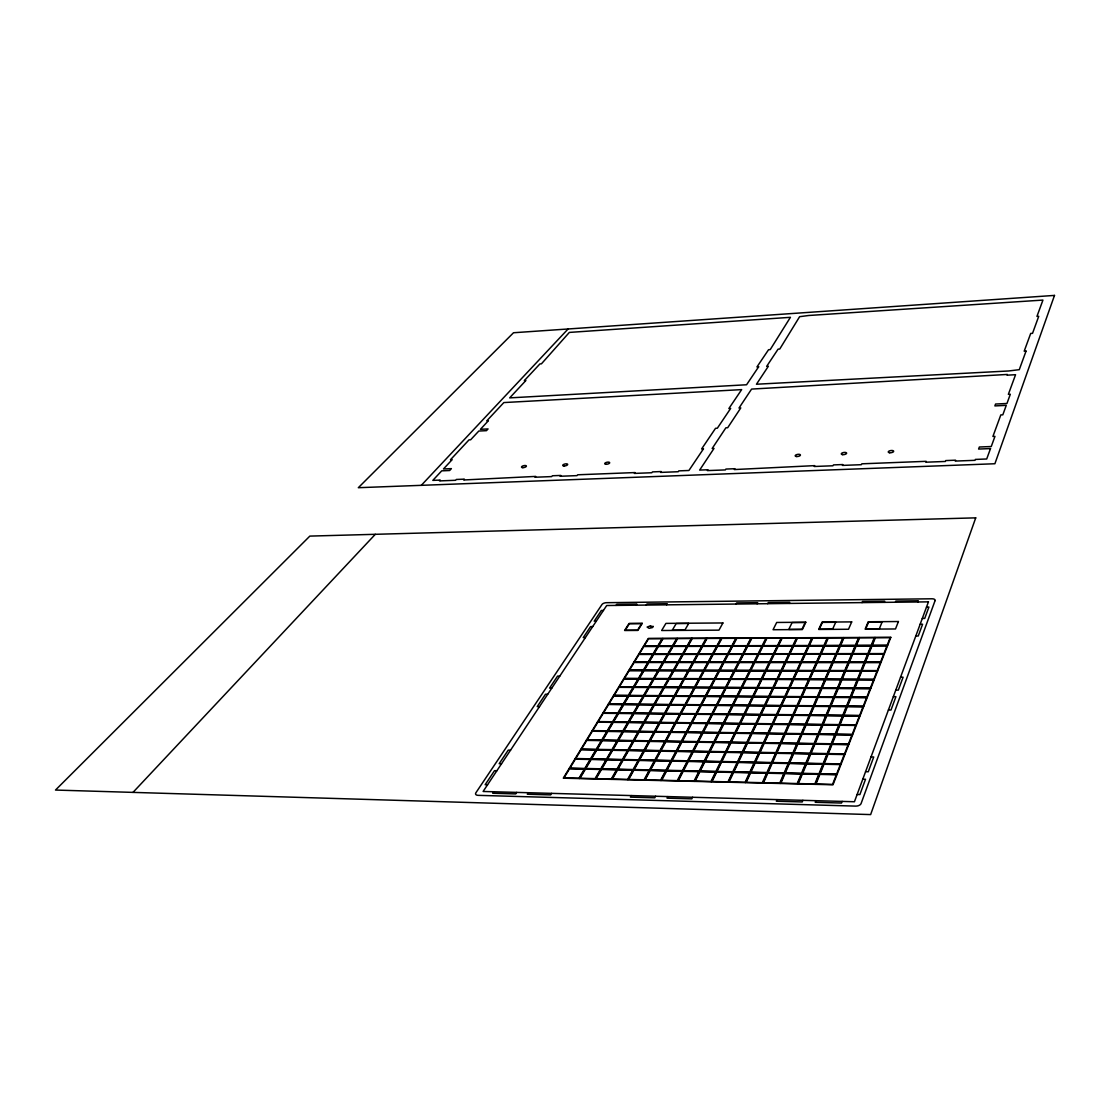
<?xml version="1.0" encoding="UTF-8"?>
<svg xmlns="http://www.w3.org/2000/svg" width="1110" height="1110" viewBox="0 0 1110 1110"><rect width="100%" height="100%" fill="white"/><g stroke="black" fill="none" stroke-linecap="round" stroke-linejoin="round"><path stroke-width="1.5" d="M842.129 801.406L841.505 803.043L815.239 802.308L815.905 800.685M917.914 601.981L918.358 600.801L895.867 601.065L895.409 602.231M815.267 784.34L874.957 637.404M802.891 800.324L802.211 801.947L776.362 801.226L777.055 799.602M884.226 602.355L884.698 601.204L862.512 601.453L862.012 602.619M797.646 783.91L859.196 637.473M780.15 783.48L843.531 637.556M762.778 783.063L827.949 637.626M745.518 782.633L812.478 637.695M728.382 782.217L797.091 637.764M711.357 781.801L781.801 637.834M692.585 797.271L691.794 798.853L667.054 798.159L667.873 796.578M789.127 603.438L789.696 602.3L768.314 602.55L767.732 603.687M694.458 781.384L766.608 637.903M677.669 780.982L751.498 637.972M655.608 796.245L654.789 797.826L630.411 797.133L631.271 795.565M757.103 603.812L757.7 602.674L736.596 602.924L735.972 604.048M660.991 780.566L736.485 638.042M644.438 780.163L721.569 638.111M627.982 779.761L706.723 638.181M611.638 779.359L691.974 638.236M595.418 778.97L677.322 638.306M579.295 778.568L662.753 638.375M551.601 793.372L550.657 794.899L527.319 794.247L528.277 792.72M666.611 604.839L667.29 603.729L646.95 603.965L646.242 605.075M516.705 792.401L515.734 793.928L492.715 793.275L493.714 791.763M636.127 605.186L636.835 604.076L616.73 604.312L616.008 605.422M132.992 792.387L375.305 534.312M421.3 485.334L568.098 328.976M603.438 610.431L601.342 610.458L594.211 621.156L596.32 621.142M926.517 607.073L928.904 607.045L924.713 618.45L922.299 618.464M592.712 626.567L590.589 626.581L583.236 637.598L585.386 637.598M920.162 624.25L922.59 624.236L918.261 635.988L915.805 636.002M643.509 646.256L887.611 645.534M638.68 654.192L884.351 653.859M633.796 662.24L881.035 662.309M628.829 670.385L877.663 670.884M559.787 676.101L557.581 676.087L549.561 688.117L551.795 688.131M900.557 677.183L903.096 677.197L898.337 690.115L895.77 690.087M623.806 678.668L874.264 679.584M618.7 687.062L870.795 688.422M547.729 694.236L545.496 694.222L537.212 706.64L539.474 706.654M893.342 696.664L895.923 696.678L890.997 710.039L888.402 710.012M613.525 695.568L867.271 697.385M608.266 704.212L863.705 706.501M602.924 712.981L860.07 715.756M597.513 721.875L856.393 725.149M592.032 730.907L852.646 734.695M586.455 740.079L848.845 744.394M580.794 749.389L844.974 754.245M510.558 750.152L508.241 750.11L499.153 763.736L501.498 763.777M871.031 756.937L873.723 756.978L868.284 771.755L865.564 771.686M575.035 758.838L841.047 764.263M569.208 768.439L837.065 774.433M496.892 770.715L494.533 770.659L485.139 784.742L487.526 784.798M862.775 779.206L865.522 779.262L859.889 794.566L857.114 794.496M975.732 517.857L870.642 814.587L55.5 790.056L309.843 536.102L975.732 517.857M1054.5 295.413L994.893 463.744L358.322 487.706L513.514 332.75L1054.5 295.413M935.078 600.607L861.069 803.598A4.593 2.581 -8.1 0 1 855.63 806.11L478.077 795.343A4.274 2.206 -15.8 0 1 475.871 792.804L601.995 604.492A3.607 1.623 -12.4 0 1 606.518 602.688L931.956 598.789A3.899 1.818 -7.1 0 1 935.078 600.607M990.508 448.579L986.707 458.985L975.357 459.429L975.024 460.317L955.211 461.08L955.571 460.192L945.734 460.581L945.373 461.455L925.782 462.204L926.156 461.33L861.804 463.813L861.374 464.688L842.407 465.409L842.865 464.549L833.443 464.91L832.986 465.77L814.24 466.491L814.712 465.631L734.404 469.558L734.931 468.711L725.912 469.058L725.371 469.918L707.417 470.598L707.972 469.752L699.661 470.071L713.994 448.426L712.162 448.495L725.884 427.808L727.688 427.725L740.772 407.939L739.01 408.022L751.581 389.083L1007.353 374.445L1007.075 375.18L1015.567 374.708L1008.352 394.355L1010.322 394.258L1006.95 403.485L995.573 404.04L994.865 405.913L1006.27 405.358L1002.816 414.821L1000.818 414.918L992.909 436.466L994.962 436.369L991.258 446.525L979.367 447.011L978.59 449.064L990.508 448.579M1026.042 351.107L1019.271 369.672L1008.657 370.976L756.465 384.226L768.356 366.258L766.663 366.356L778.096 349.137L779.761 349.026L799.63 316.683L808.732 315.49L1042.942 300.075L1036.948 316.405L1038.738 316.295L1032.536 333.333L1030.704 333.444L1024.183 351.218L1026.042 351.107M928.446 601.856L854.436 801.753L483.1 791.472L606.698 605.519L928.446 601.856M898.42 621.531L895.506 628.968L865.12 629.162L868.214 621.766L898.42 621.531M836.343 774.766L832.555 784.409L815.989 784.007L819.901 774.391L836.343 774.766M840.339 764.582L836.607 774.072L820.165 773.712L824.008 764.249L840.339 764.582M844.266 754.564L840.603 763.916L824.286 763.583L828.06 754.259L844.266 754.564M848.137 744.713L844.53 753.898L828.337 753.607L832.056 744.435L848.137 744.713M851.953 735L848.401 744.061L832.32 743.797L835.969 734.778L851.953 735M855.699 725.454L852.202 734.362L836.232 734.14L839.84 725.26L855.699 725.454M859.39 716.061L855.949 724.83L840.09 724.622L843.642 715.881L859.39 716.061M863.025 706.806L859.626 715.437L843.891 715.27L847.388 706.668L863.025 706.806M866.605 697.69L863.261 706.196L847.624 706.057L851.065 697.579L866.605 697.69M870.129 688.713L866.841 697.094L851.314 696.983L854.7 688.63L870.129 688.713M873.598 679.875L870.351 688.117L854.936 688.034L858.28 679.819L873.598 679.875M877.011 671.162L873.82 679.292L858.516 679.237L861.804 671.134L877.011 671.162M880.383 662.587L877.233 670.593L862.026 670.565L865.273 662.587L880.383 662.587M883.699 654.137L880.605 662.018L865.495 662.018L868.686 654.165L883.699 654.137M886.973 645.812L883.921 653.582L868.922 653.61L872.058 645.854L886.973 645.812M890.192 637.612L887.181 645.257L872.28 645.312L875.374 637.681L890.192 637.612M890.83 637.334L833 784.77L563.283 778.179L648.268 638.444L890.83 637.334M818.722 774.364L814.809 783.979L798.367 783.577L802.391 774.003L818.722 774.364M822.857 764.221L819 773.684L802.683 773.323L806.637 763.888L822.857 764.221M826.908 754.245L823.12 763.555L806.914 763.222L810.813 753.954L826.908 754.245M830.904 744.421L827.186 753.579L811.091 753.288L814.92 744.158L830.904 744.421M834.845 734.751L831.168 743.769L815.198 743.52L818.972 734.529L834.845 734.751M838.702 725.246L835.095 734.112L819.236 733.89L822.954 725.038L838.702 725.246M842.518 715.881L838.966 724.608L823.218 724.414L826.867 715.7L842.518 715.881M846.278 706.654L842.767 715.256L827.13 715.09L830.738 706.515L846.278 706.654M849.969 697.566L846.514 706.043L830.988 705.904L834.54 697.455L849.969 697.566M853.604 688.63L850.204 696.969L834.789 696.858L838.286 688.547L853.604 688.63M857.184 679.819L853.84 688.034L838.522 687.95L841.963 679.75L857.184 679.819M860.722 671.134L857.419 679.237L842.212 679.181L845.598 671.106L860.722 671.134M864.191 662.587L860.958 670.565L845.834 670.537L849.178 662.587L864.191 662.587M867.618 654.165L864.426 662.018L849.414 662.018L852.702 654.178L867.618 654.165M871.003 645.854L867.854 653.61L852.938 653.623L856.185 645.909L871.003 645.854M874.333 637.681L871.225 645.312L856.407 645.354L859.612 637.75L874.333 637.681M882.131 621.919L879.328 628.815L865.758 628.898L868.617 622.03L882.131 621.919M801.24 773.975L797.202 783.549L780.871 783.161L785.02 773.614L801.24 773.975M805.485 763.874L801.517 773.295L785.311 772.935L789.39 763.541L805.485 763.874M809.676 753.926L805.763 763.208L789.682 762.875L793.692 753.634L809.676 753.926M813.796 744.144L809.953 753.274L793.969 752.982L797.923 743.88L813.796 744.144M817.848 734.515L814.06 743.492L798.201 743.242L802.086 734.279L817.848 734.515M821.83 725.024L818.112 733.876L802.363 733.641L806.179 724.83L821.83 725.024M825.757 715.686L822.094 724.4L806.457 724.206L810.217 715.52L825.757 715.686M829.628 706.501L826.02 715.076L810.48 714.909L814.199 706.362L829.628 706.501M833.443 697.455L829.891 705.891L814.462 705.752L818.112 697.344L833.443 697.455M837.19 688.533L833.693 696.858L818.361 696.747L821.969 688.45L837.19 688.533M840.88 679.75L837.439 687.95L822.219 687.867L825.757 679.695L840.88 679.75M844.53 671.106L841.13 679.167L826.007 679.112L829.503 671.078L844.53 671.106M848.109 662.573L844.765 670.537L829.753 670.495L833.194 662.573L848.109 662.573M851.647 654.178L848.345 662.018L833.43 662.018L836.829 654.206L851.647 654.178M855.13 645.909L851.883 653.623L837.065 653.651L840.409 645.951L855.13 645.909M858.557 637.75L855.352 645.354L840.645 645.409L843.933 637.82L858.557 637.75M851.703 621.891L848.512 629.259L818.667 629.453L822.038 622.113L851.703 621.891M783.868 773.587L779.72 783.133L763.5 782.73L767.759 773.226L783.868 773.587M788.239 763.513L784.159 772.907L768.064 772.546L772.255 763.194L788.239 763.513M792.554 753.607L788.53 762.847L772.546 762.528L776.667 753.315L792.554 753.607M796.786 743.866L792.831 752.955L776.958 752.663L781.024 743.603L796.786 743.866M800.962 734.265L797.063 743.214L781.315 742.965L785.311 734.029L800.962 734.265M805.069 724.816L801.24 733.627L785.589 733.405L789.515 724.622L805.069 724.816M809.121 715.506L805.347 724.192L789.793 723.997L793.678 715.339L809.121 715.506M813.103 706.348L809.384 714.895L793.941 714.729L797.757 706.21L813.103 706.348M817.015 697.33L813.366 705.752L798.034 705.613L801.781 697.219L817.015 697.33M820.887 688.45L817.279 696.733L802.058 696.622L805.749 688.366L820.887 688.45M824.688 679.695L821.136 687.853L806.013 687.784L809.662 679.639L824.688 679.695M828.435 671.064L824.938 679.112L809.912 679.056L813.505 671.037L828.435 671.064M832.125 662.573L828.684 670.495L813.769 670.468L817.307 662.573L832.125 662.573M835.774 654.206L832.375 662.018L817.557 662.004L821.039 654.22L835.774 654.206M839.354 645.951L836.01 653.651L821.289 653.665L824.716 645.992L839.354 645.951M842.892 637.82L839.59 645.409L824.966 645.451L828.351 637.889L842.892 637.82M835.691 622.28L832.639 629.106L819.305 629.19L822.427 622.377L835.691 622.28M766.621 773.198L762.348 782.703L746.253 782.314L750.624 772.837L766.621 773.198M771.117 763.167L766.913 772.518L750.929 772.171L755.23 762.847L771.117 763.167M775.543 753.301L771.408 762.501L755.535 762.182L759.767 753.01L775.543 753.301M779.9 743.575L775.834 752.649L760.072 752.358L764.235 743.325L779.9 743.575M784.187 734.015L780.191 742.937L764.54 742.687L768.633 733.793L784.187 734.015M788.419 724.608L784.479 733.391L768.925 733.169L772.976 724.414L788.419 724.608M792.582 715.339L788.697 723.984L773.254 723.789L777.236 715.173L792.582 715.339M796.675 706.21L792.845 714.715L777.513 714.562L781.44 706.071L796.675 706.21M800.699 697.219L796.938 705.599L781.717 705.461L785.575 697.108L800.699 697.219M804.681 688.353L800.976 696.622L785.838 696.511L789.64 688.269L804.681 688.353M808.593 679.639L804.944 687.77L789.918 687.687L793.664 679.57L808.593 679.639M812.451 671.037L808.857 679.056L793.928 679.001L797.618 671.009L812.451 671.037M816.252 662.573L812.7 670.468L797.882 670.44L801.517 662.559L816.252 662.573M819.999 654.22L816.502 662.004L801.767 662.004L805.347 654.248L819.999 654.22M823.675 645.992L820.234 653.665L805.61 653.693L809.134 646.034L823.675 645.992M827.325 637.889L823.925 645.451L809.384 645.493L812.867 637.959L827.325 637.889M749.486 772.81L745.101 782.286L729.104 781.898L733.599 772.449L749.486 772.81M754.106 762.82L749.791 772.144L733.918 771.783L738.33 762.501L754.106 762.82M758.657 752.982L754.412 762.154L738.636 761.835L742.979 752.691L758.657 752.982M763.125 743.312L758.949 752.33L743.298 752.053L747.571 743.048L763.125 743.312M767.537 733.779L763.416 742.659L747.876 742.41L752.08 733.557L767.537 733.779M771.866 724.4L767.829 733.141L752.386 732.919L756.534 724.192L771.866 724.4M776.14 715.159L772.158 723.775L756.826 723.581L760.905 714.993L776.14 715.159M780.358 706.057L776.431 714.549L761.196 714.382L765.22 705.918L780.358 706.057M784.492 697.094L780.635 705.461L765.498 705.322L769.466 696.983L784.492 697.094M788.572 688.269L784.77 696.497L769.743 696.4L773.642 688.186L788.572 688.269M792.596 679.57L788.849 687.687L773.92 687.603L777.763 679.514L792.596 679.57M796.564 671.009L792.859 679.001L778.041 678.945L781.815 670.981L796.564 671.009M800.463 662.559L796.827 670.44L782.092 670.412L785.824 662.559L800.463 662.559M804.306 654.248L800.726 662.004L786.088 662.004L789.765 654.262L804.306 654.248M808.108 646.048L804.57 653.693L790.029 653.721L793.65 646.089L808.108 646.048M811.84 637.959L808.357 645.507L793.9 645.548L797.479 638.028L811.84 637.959M805.832 622.238L802.363 629.55L773.059 629.731L776.695 622.46L805.832 622.238M732.461 772.435L727.98 781.87L712.093 781.482L716.685 772.074L732.461 772.435M737.207 762.473L732.78 771.755L717.018 771.408L721.542 762.154L737.207 762.473M741.868 752.677L737.526 761.821L721.861 761.502L726.315 752.386L741.868 752.677M746.461 743.034L742.174 752.025L726.62 751.747L731.004 742.77L746.461 743.034M750.984 733.53L746.766 742.396L731.324 742.146L735.639 733.308L750.984 733.53M755.438 724.178L751.29 732.905L735.944 732.683L740.19 723.997L755.438 724.178M759.823 714.979L755.73 723.567L740.495 723.373L744.685 714.812L759.823 714.979M764.138 705.904L760.114 714.368L744.976 714.202L749.097 705.78L764.138 705.904M768.397 696.983L764.429 705.308L749.389 705.183L753.454 696.872L768.397 696.983M772.574 688.186L768.675 696.386L753.732 696.289L757.741 688.103L772.574 688.186M776.709 679.514L772.851 687.603L758.019 687.52L761.959 679.459L776.709 679.514M780.774 670.967L776.986 678.945L762.237 678.89L766.122 670.939L780.774 670.967M784.784 662.559L781.038 670.412L766.399 670.385L770.229 662.545L784.784 662.559M788.724 654.262L785.047 662.004L770.493 662.004L774.267 654.276L788.724 654.262M792.623 646.089L788.988 653.721L774.53 653.735L778.249 646.131L792.623 646.089M796.453 638.028L792.873 645.548L778.512 645.59L782.189 638.097L796.453 638.028M805.194 622.502L801.975 629.287L788.794 629.37L792.096 622.599L805.194 622.502M715.562 772.047L710.969 781.454L695.193 781.065L699.897 771.7L715.562 772.047M720.418 762.126L715.894 771.381L700.23 771.034L704.864 761.807L720.418 762.126M725.205 752.372L720.751 761.474L705.183 761.155L709.748 752.08L725.205 752.372M729.908 742.757L725.524 751.72L710.067 751.442L714.562 742.507L729.908 742.757M734.542 733.294L730.227 742.118L714.882 741.868L719.294 733.072L734.542 733.294M739.107 723.984L734.848 732.669L719.613 732.447L723.97 723.789L739.107 723.984M743.603 714.798L739.413 723.359L724.275 723.179L728.562 714.646L743.603 714.798M748.029 705.766L743.894 714.202L728.868 714.035L733.086 705.627L748.029 705.766M752.386 696.858L748.32 705.169L733.391 705.03L737.539 696.761L752.386 696.858M756.687 688.089L752.677 696.275L737.845 696.164L741.938 688.02L756.687 688.089M760.919 679.459L756.964 687.52L742.229 687.437L746.267 679.403L760.919 679.459M765.081 670.939L761.196 678.89L746.544 678.834L750.526 670.912L765.081 670.939M769.188 662.545L765.359 670.385L750.804 670.357L754.731 662.545L769.188 662.545M773.24 654.289L769.466 662.004L755.008 661.99L758.865 654.303L773.24 654.289M777.236 646.131L773.504 653.735L759.143 653.762L762.958 646.173L777.236 646.131M781.163 638.097L777.5 645.59L763.222 645.645L766.982 638.167L781.163 638.097M698.787 771.672L694.069 781.038L678.404 780.663L683.219 771.325L698.787 771.672M703.754 761.793L699.12 771.006L683.552 770.659L688.297 761.474L703.754 761.793M708.652 752.067L704.087 761.141L688.63 760.822L693.292 751.775L708.652 752.067M713.466 742.479L708.971 751.414L693.625 751.137L698.218 742.229L713.466 742.479M718.212 733.058L713.786 741.855L698.551 741.605L703.074 732.836L718.212 733.058M722.887 723.775L718.531 732.433L703.393 732.212L707.847 723.581L722.887 723.775M727.494 714.632L723.193 723.165L708.152 722.971L712.551 714.465L727.494 714.632M732.017 705.627L727.799 714.021L712.856 713.869L717.171 705.488L732.017 705.627M736.485 696.747L732.322 705.03L717.476 704.892L721.736 696.636L736.485 696.747M740.883 688.006L736.79 696.164L722.041 696.053L726.231 687.923L740.883 688.006M745.226 679.389L741.175 687.437L726.537 687.354L730.658 679.348L745.226 679.389M749.486 670.912L745.504 678.821L730.949 678.779L735.028 670.884L749.486 670.912M753.704 662.545L749.777 670.343L735.32 670.315L739.329 662.545L753.704 662.545M757.853 654.303L753.981 661.99L739.607 661.99L743.561 654.317L757.853 654.303M761.946 646.173L758.13 653.762L743.853 653.776L747.751 646.214L761.946 646.173M765.969 638.167L762.209 645.645L748.029 645.687L751.872 638.236L765.969 638.167M682.109 771.297L677.28 780.635L661.726 780.247L666.652 770.95L682.109 771.297M687.201 761.446L682.456 770.631L666.999 770.298L671.841 761.141L687.201 761.446M692.21 751.761L687.534 760.808L672.188 760.489L676.947 751.484L692.21 751.761M697.135 742.215L692.529 751.123L677.294 750.846L681.984 741.966L697.135 742.215M701.992 732.822L697.455 741.591L682.317 741.341L686.937 732.6L701.992 732.822M706.779 723.567L702.311 732.198L687.27 731.976L691.821 723.373L706.779 723.567M711.482 714.451L707.084 722.957L692.14 722.763L696.636 714.299L711.482 714.451M716.116 705.474L711.788 713.855L696.955 713.688L701.367 705.35L716.116 705.474M720.695 696.636L716.422 704.878L701.673 704.753L706.029 696.525L720.695 696.636M725.191 687.923L720.987 696.053L706.335 695.942L710.622 687.839L725.191 687.923M729.631 679.334L725.482 687.34L710.927 687.27L715.159 679.278L729.631 679.334M734.001 670.884L729.922 678.765L715.45 678.723L719.627 670.842L734.001 670.884M738.303 662.545L734.293 670.315L719.918 670.287L724.025 662.531L738.303 662.545M742.548 654.317L738.594 661.99L724.317 661.99L728.354 654.345L742.548 654.317M746.739 646.228L742.84 653.776L728.646 653.804L732.628 646.27L746.739 646.228M750.859 638.236L747.016 645.687L732.919 645.729L736.846 638.306L750.859 638.236M665.542 770.923L660.616 780.219L645.16 779.844L650.196 770.576L665.542 770.923M670.745 761.113L665.903 770.271L650.543 769.924L655.497 760.808L670.745 761.113M675.865 751.456L671.092 760.461L655.843 760.156L660.714 751.179L675.865 751.456M680.916 741.952L676.212 750.818L661.06 750.54L665.861 741.702L680.916 741.952M685.869 732.586L681.249 741.327L666.194 741.078L670.926 732.364L685.869 732.586M690.767 723.359L686.202 731.962L671.259 731.754L675.907 723.179L690.767 723.359M695.582 714.285L691.086 722.749L676.24 722.568L680.818 714.118L695.582 714.285M700.313 705.336L695.887 713.688L681.138 713.522L685.661 705.197L700.313 705.336M704.989 696.525L700.632 704.739L685.98 704.614L690.42 696.414L704.989 696.525M709.595 687.839L705.294 695.942L690.739 695.831L695.124 687.756L709.595 687.839M714.132 679.278L709.9 687.256L695.429 687.187L699.744 679.223L714.132 679.278M718.6 670.842L714.424 678.71L700.063 678.668L704.309 670.815L718.6 670.842M723.012 662.531L718.891 670.287L704.614 670.26L708.804 662.531L723.012 662.531M727.341 654.345L723.29 661.99L709.11 661.976L713.244 654.359L727.341 654.345M731.629 646.27L727.633 653.804L713.536 653.818L717.615 646.311L731.629 646.27M735.847 638.306L731.906 645.729L717.892 645.77L721.916 638.361L735.847 638.306M649.1 770.562L644.064 779.817L628.718 779.442L633.838 770.215L649.1 770.562M654.414 760.78L649.461 769.896L634.212 769.563L639.263 760.475L654.414 760.78M659.645 751.165L654.761 760.142L639.61 759.823L644.591 750.887L659.645 751.165M664.793 741.688L659.978 750.526L644.938 750.249L649.836 741.438L664.793 741.688M669.857 732.35L665.126 741.064L650.183 740.814L655.011 732.128L669.857 732.35M674.852 723.165L670.19 731.74L655.344 731.518L660.089 722.971L674.852 723.165M679.778 714.105L675.185 722.554L660.436 722.374L665.112 713.952L679.778 714.105M684.62 705.197L680.097 713.508L665.445 713.355L670.052 705.058L684.62 705.197M689.393 696.414L684.939 704.6L670.371 704.475L674.922 696.303L689.393 696.414M694.097 687.756L689.698 695.831L675.241 695.72L679.708 687.673L694.097 687.756M698.731 679.223L694.402 687.173L680.028 687.104L684.44 679.167L698.731 679.223M703.296 670.815L699.036 678.654L684.745 678.612L689.102 670.787L703.296 670.815M707.805 662.531L703.601 670.26L689.407 670.232L693.694 662.531L707.805 662.531M712.232 654.359L708.097 661.976L693.986 661.976L698.218 654.387L712.232 654.359M716.616 646.311L712.523 653.818L698.509 653.846L702.672 646.353L716.616 646.311M720.931 638.375L716.907 645.784L702.977 645.826L707.07 638.43L720.931 638.375M722.915 622.96L718.975 630.147L661.643 630.508L665.917 623.39L722.915 622.96M632.755 770.187L627.622 779.414L612.373 779.053L617.604 769.854L632.755 770.187M638.181 760.447L633.13 769.535L617.979 769.202L623.126 760.142L638.181 760.447M643.523 750.859L638.541 759.809L623.487 759.504L628.565 750.582L643.523 750.859M648.767 741.424L643.869 750.221L628.926 749.958L633.921 741.175L648.767 741.424M653.943 732.114L649.114 740.8L634.268 740.55L639.193 731.906L653.943 732.114M659.049 722.957L654.289 731.504L639.54 731.296L644.383 722.776L659.049 722.957M664.071 713.938L659.382 722.36L644.73 722.166L649.503 713.786L664.071 713.938M669.011 705.058L664.404 713.341L649.836 713.189L654.539 704.919L669.011 705.058M673.881 696.289L669.344 704.462L654.872 704.337L659.506 696.192L673.881 696.289M678.696 687.673L674.214 695.72L659.839 695.609L664.404 687.589L678.696 687.673M683.427 679.167L679.001 687.104L664.723 687.021L669.219 679.112L683.427 679.167M688.089 670.787L683.732 678.598L669.538 678.557L673.978 670.759L688.089 670.787M692.682 662.531L688.394 670.232L674.283 670.204L678.654 662.517L692.682 662.531M697.219 654.387L692.987 661.976L678.973 661.976L683.274 654.4L697.219 654.387M701.687 646.353L697.51 653.846L683.58 653.859L687.825 646.395L701.687 646.353M706.085 638.444L701.978 645.826L688.131 645.867L692.321 638.5L706.085 638.444M616.536 769.827L611.291 779.026L596.139 778.651L601.481 769.494L616.536 769.827M622.058 760.114L616.896 769.174L601.856 768.841L607.101 759.809L622.058 760.114M627.497 750.568L622.419 759.476L607.475 759.171L612.651 750.291L627.497 750.568M632.866 741.161L627.858 749.93L613.011 749.666L618.104 740.911L632.866 741.161M638.139 731.892L633.213 740.537L618.464 740.287L623.473 731.67L638.139 731.892M643.342 722.763L638.486 731.282L623.834 731.06L628.773 722.582L643.342 722.763M648.462 713.772L643.689 722.152L629.12 721.972L633.99 713.619L648.462 713.772M653.512 704.905L648.809 713.175L634.337 713.022L639.124 704.781L653.512 704.905M658.48 696.178L653.846 704.323L639.471 704.198L644.188 696.081L658.48 696.178M663.378 687.589L658.813 695.609L644.521 695.512L649.183 687.506L663.378 687.589M668.206 679.112L663.711 687.021L649.516 686.937L654.095 679.056L668.206 679.112M672.965 670.759L668.525 678.543L654.428 678.501L658.952 670.731L672.965 670.759M677.669 662.517L673.284 670.204L659.271 670.176L663.725 662.517L677.669 662.517M682.289 654.4L677.974 661.976L664.044 661.976L668.428 654.414L682.289 654.4M686.84 646.395L682.594 653.859L668.747 653.887L673.076 646.436L686.84 646.395M691.35 638.5L687.145 645.867L673.381 645.909L677.655 638.569L691.35 638.5M688.699 623.473L684.856 630.105L672.285 630.189L676.198 623.57L688.699 623.473M600.413 769.466L595.071 778.623L580.017 778.263L585.456 769.133L600.413 769.466M606.046 759.795L600.788 768.814L585.844 768.481L591.186 759.49L606.046 759.795M611.596 750.277L606.421 759.157L591.561 758.851L596.833 749.999L611.596 750.277M617.049 740.897L611.957 749.638L597.208 749.375L602.397 740.647L617.049 740.897M622.433 731.657L617.41 740.273L602.758 740.037L607.864 731.448L622.433 731.657M627.733 722.568L622.793 731.046L608.225 730.838L613.261 722.374L627.733 722.568M632.964 713.605L628.093 721.958L613.622 721.778L618.575 713.452L632.964 713.605M638.111 704.767L633.31 713.009L618.922 712.856L623.806 704.642L638.111 704.767M643.176 696.067L638.444 704.184L624.153 704.059L628.968 695.97L643.176 696.067M648.171 687.506L643.509 695.498L629.314 695.401L634.06 687.423L648.171 687.506M653.096 679.056L648.504 686.937L634.393 686.854L639.069 679.001L653.096 679.056M657.952 670.717L653.415 678.487L639.402 678.446L644.008 670.69L657.952 670.717M662.726 662.517L658.272 670.176L644.327 670.149L648.878 662.504L662.726 662.517M667.443 654.414L663.045 661.976L649.197 661.962L653.679 654.442L667.443 654.414M672.105 646.436L667.762 653.887L653.998 653.901L658.41 646.478L672.105 646.436M676.684 638.569L672.41 645.909L658.729 645.951L663.072 638.638L676.684 638.569M584.387 769.105L578.948 778.235L564.005 777.874L569.541 768.772L584.387 769.105M590.131 759.462L584.776 768.453L569.929 768.12L575.369 759.171L590.131 759.462M595.779 749.985L590.506 758.838L575.757 758.532L581.127 749.708L595.779 749.985M601.356 740.634L596.153 749.347L581.501 749.083L586.788 740.398L601.356 740.634M606.837 731.434L601.717 740.023L587.148 739.787L592.351 731.226L606.837 731.434M612.234 722.36L607.198 730.824L592.726 730.616L597.846 722.18L612.234 722.36M617.548 713.439L612.595 721.764L598.207 721.583L603.257 713.286L617.548 713.439M622.793 704.642L617.909 712.842L603.618 712.689L608.599 704.503L622.793 704.642M627.955 695.97L623.14 704.059L608.946 703.934L613.844 695.859L627.955 695.97M633.047 687.423L628.302 695.387L614.191 695.29L619.019 687.34L633.047 687.423M638.07 679.001L633.394 686.854L619.366 686.785L624.125 678.945L638.07 679.001M643.009 670.69L638.403 678.432L624.472 678.39L629.162 670.662L643.009 670.69M647.893 662.504L643.342 670.149L629.495 670.121L634.115 662.504L647.893 662.504M652.694 654.442L648.212 661.962L634.448 661.962L639.013 654.456L652.694 654.442M657.439 646.478L653.013 653.901L639.332 653.929L643.828 646.519L657.439 646.478M662.115 638.638L657.744 645.964L644.147 645.992L648.587 638.694L662.115 638.638M653.166 626.456L652.486 627.566L649.142 628.329L647.13 627.053L650.724 625.749L650.28 626.484L653.166 626.456M642.26 623.348L637.861 630.424L624.583 630.508L629.065 623.445L642.26 623.348M641.635 623.612L637.542 630.175L625.221 630.258L629.37 623.695L641.635 623.612M703.449 448.87L688.908 470.487L678.807 470.876L678.224 471.722L660.603 472.402L661.199 471.556L652.444 471.903L651.847 472.735L634.407 473.415L635.017 472.569L577.672 474.789L577.02 475.621L560.106 476.259L560.772 475.441L552.378 475.76L551.698 476.592L534.978 477.231L535.658 476.412L463.661 479.978L464.382 479.159L456.321 479.464L455.586 480.283L439.518 480.908L440.268 480.089L432.831 480.38L441.711 470.848L449.647 470.515L451.381 468.628L443.473 468.961L452.145 459.651L450.507 459.72L469.031 439.865L470.654 439.782L478.812 431.041L486.458 430.666L488.053 428.932L480.422 429.306L488.386 420.745L486.804 420.829L503.843 402.569L741.646 389.624L728.882 408.535L730.644 408.452L717.337 428.21L715.548 428.293L701.617 448.953L703.449 448.87M758.63 366.827L746.572 384.768L509.698 397.879L525.876 380.522L524.336 380.619L539.918 363.927L541.43 363.83L569.333 332.417L790.417 317.321L770.215 349.622L768.564 349.719L756.951 366.938L758.63 366.827M522.824 467.657A2.525 0.944 -12.9 0 0 526.417 466.047A2.525 0.944 -12.9 0 0 522.602 466.034A2.525 0.944 -12.9 0 0 522.824 467.657M564.116 465.992A2.553 0.957 -12.4 0 0 567.696 464.368A2.553 0.957 -12.4 0 0 563.811 464.355A2.553 0.957 -12.4 0 0 564.116 465.992M605.977 464.285A2.567 0.985 -11.9 0 0 609.709 462.717A2.567 0.985 -11.9 0 0 605.88 462.579A2.567 0.985 -11.9 0 0 605.977 464.285M889.651 452.741A2.747 1.082 -8.2 0 0 893.689 451.27A2.747 1.082 -8.2 0 0 889.568 450.854A2.747 1.082 -8.2 0 0 889.651 452.741M842.601 454.642A2.706 1.068 -8.8 0 0 846.639 453.185A2.706 1.068 -8.8 0 0 842.629 452.769A2.706 1.068 -8.8 0 0 842.601 454.642M796.578 456.529A2.678 1.054 -9.5 0 0 800.449 455.003A2.678 1.054 -9.5 0 0 796.37 454.725A2.678 1.054 -9.5 0 0 796.578 456.529"/></g></svg>
